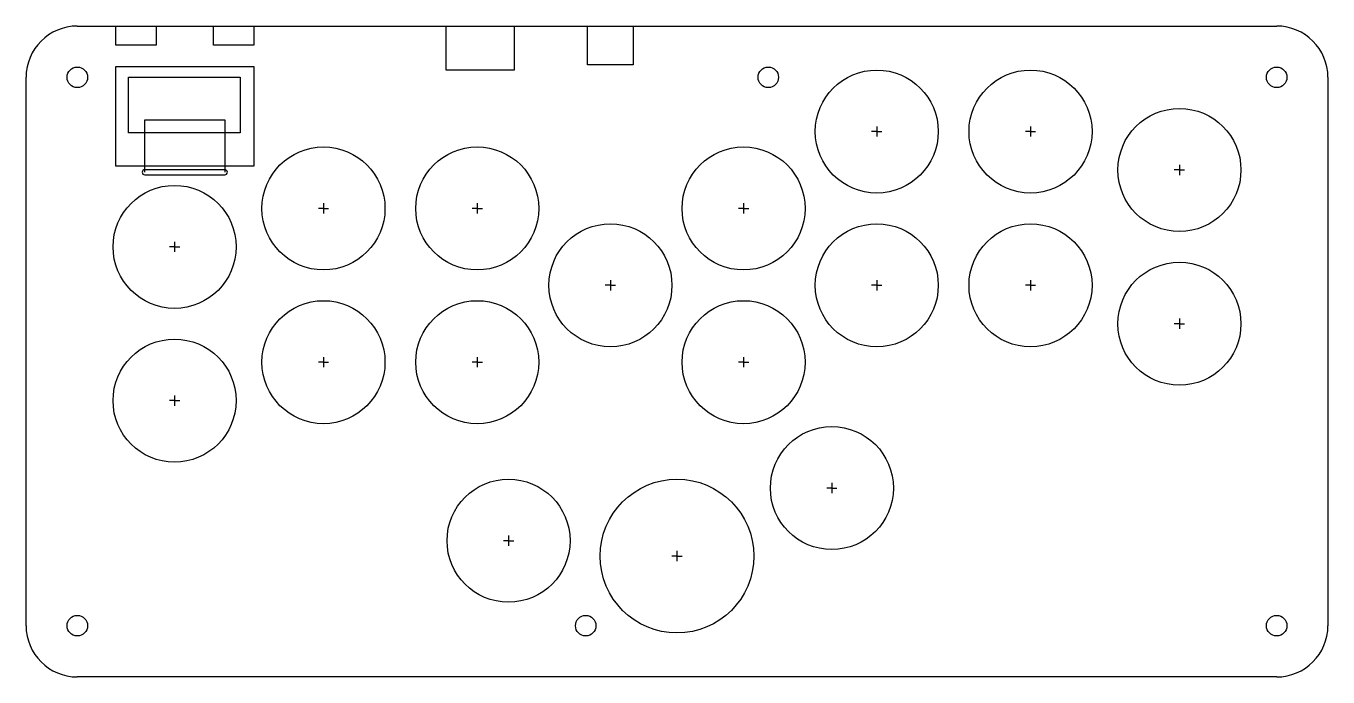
# Model space of a CAD drawing. Header units: millimetres. Extents: x 0 to 254, y 0 to 127.
import ezdxf

# ---------------------------------------------------------------- set-up
doc = ezdxf.new("R2010")
doc.units = ezdxf.units.MM
doc.layers.add('Sketch', color=7, linetype='CONTINUOUS')
doc.layers.add('Sketch001', color=7, linetype='CONTINUOUS')

msp = doc.modelspace()

# ---------------------------------------------------------------- linework, layer by layer
at = {"layer": 'Sketch'}
for p, q in [((10, 127), (244, 127)), ((17.522, 127), (25.372, 127)), ((17.522, 123.25), (17.522, 127)), ((25.372, 127), (25.372, 123.25)), ((36.572, 127), (44.422, 127)), ((36.572, 123.25), (36.572, 127)), ((44.422, 127), (44.422, 123.25)), ((81.9846, 127), (95.2346, 127)), ((81.9846, 118.4), (81.9846, 127)), ((95.2346, 127), (95.2346, 118.4)), ((109.54, 127), (118.48, 127)), ((109.54, 119.41), (109.54, 127)), ((118.48, 127), (118.48, 119.41)), ((25.372, 123.25), (17.522, 123.25)), ((44.422, 123.25), (36.572, 123.25)), ((118.48, 119.41), (109.54, 119.41)), ((0, 10), (0, 117)), ((17.522, 119.1), (44.422, 119.1)), ((17.522, 99.64), (17.522, 119.1)), ((20, 117), (41.744, 117)), ((20, 106.136), (20, 117)), ((41.744, 117), (41.744, 106.136)), ((44.422, 119.1), (44.422, 99.64)), ((95.2346, 118.4), (81.9846, 118.4)), ((254, 117), (254, 10)), ((23.172, 98.48), (23.172, 108.71)), ((23.172, 108.71), (38.772, 108.71)), ((38.772, 108.71), (38.772, 98.48)), ((41.744, 106.136), (20, 106.136)), ((44.422, 99.64), (17.522, 99.64)), ((23.172, 98.98), (38.772, 98.98)), ((23.172, 97.98), (38.772, 97.98)), ((244, 0), (10, 0))]:
    msp.add_line(p, q, dxfattribs=at)
for centre, radius in [((10, 117), 2), ((144.809, 117), 2), ((165.971, 106.416), 12), ((195.971, 106.416), 12), ((244, 117), 2), ((225.019, 98.9159), 12), ((58.0289, 91.4159), 12), ((88.0289, 91.4159), 12), ((139.99, 91.4159), 12), ((28.9815, 83.9159), 12), ((114.01, 76.4159), 12), ((165.971, 76.4159), 12), ((195.971, 76.4159), 12), ((225.019, 68.9159), 12), ((58.0289, 61.4159), 12), ((88.0289, 61.4159), 12), ((139.99, 61.4159), 12), ((28.9815, 53.9159), 12), ((157.215, 36.8533), 12), ((94.1366, 26.5841), 12), ((127, 23.5841), 15), ((10, 10), 2), ((109.191, 10), 2), ((244, 10), 2)]:
    msp.add_circle(centre, radius, dxfattribs=at)
for centre, radius, start, end in [((10, 117), 10, 90, 180), ((244, 117), 10, 0, 90), ((23.172, 98.48), 0.5, 90, -90), ((38.772, 98.48), 0.5, -90, 90), ((10, 10), 10, 180, -90), ((244, 10), 10, -90, 0)]:
    msp.add_arc(centre, radius, start, end, dxfattribs=at)
at = {"layer": 'Sketch001'}
for p, q in [((165.971, 107.416), (165.971, 106.416)), ((195.971, 107.416), (195.971, 106.416)), ((165.971, 106.416), (164.971, 106.416)), ((165.971, 106.416), (165.971, 105.416)), ((165.971, 106.416), (166.971, 106.416)), ((195.971, 106.416), (194.971, 106.416)), ((195.971, 106.416), (195.971, 105.416)), ((195.971, 106.416), (196.971, 106.416)), ((225.019, 99.9159), (225.019, 98.9159)), ((225.019, 98.9159), (224.019, 98.9159)), ((225.019, 98.9159), (225.019, 97.9159)), ((225.019, 98.9159), (226.019, 98.9159)), ((58.0289, 92.4159), (58.0289, 91.4159)), ((88.0289, 92.4159), (88.0289, 91.4159)), ((139.99, 92.4159), (139.99, 91.4159)), ((58.0289, 91.4159), (57.0289, 91.4159)), ((58.0289, 91.4159), (58.0289, 90.4159)), ((58.0289, 91.4159), (59.0289, 91.4159)), ((88.0289, 91.4159), (87.0289, 91.4159)), ((88.0289, 91.4159), (88.0289, 90.4159)), ((88.0289, 91.4159), (89.0289, 91.4159)), ((139.99, 91.4159), (138.99, 91.4159)), ((139.99, 91.4159), (139.99, 90.4159)), ((139.99, 91.4159), (140.99, 91.4159)), ((28.9815, 83.9159), (27.9815, 83.9159)), ((28.9815, 84.9159), (28.9815, 83.9159)), ((28.9815, 83.9159), (28.9815, 82.9159)), ((28.9815, 83.9159), (29.9815, 83.9159)), ((114.01, 76.4159), (113.01, 76.4159)), ((114.01, 77.4159), (114.01, 76.4159)), ((114.01, 76.4159), (114.01, 75.4159)), ((114.01, 76.4159), (115.01, 76.4159)), ((165.971, 76.4159), (164.971, 76.4159)), ((165.971, 77.4159), (165.971, 76.4159)), ((165.971, 76.4159), (165.971, 75.4159)), ((165.971, 76.4159), (166.971, 76.4159)), ((195.971, 76.4159), (194.971, 76.4159)), ((195.971, 77.4159), (195.971, 76.4159)), ((195.971, 76.4159), (195.971, 75.4159)), ((195.971, 76.4159), (196.971, 76.4159)), ((225.019, 68.9159), (224.019, 68.9159)), ((225.019, 69.9159), (225.019, 68.9159)), ((225.019, 68.9159), (225.019, 67.9159)), ((225.019, 68.9159), (226.019, 68.9159)), ((58.0289, 61.4159), (57.0289, 61.4159)), ((58.0289, 62.4159), (58.0289, 61.4159)), ((58.0289, 61.4159), (58.0289, 60.4159)), ((58.0289, 61.4159), (59.0289, 61.4159)), ((88.0289, 61.4159), (87.0289, 61.4159)), ((88.0289, 62.4159), (88.0289, 61.4159)), ((88.0289, 61.4159), (88.0289, 60.4159)), ((88.0289, 61.4159), (89.0289, 61.4159)), ((139.99, 61.4159), (138.99, 61.4159)), ((139.99, 62.4159), (139.99, 61.4159)), ((139.99, 61.4159), (139.99, 60.4159)), ((139.99, 61.4159), (140.99, 61.4159)), ((28.9815, 53.9159), (27.9815, 53.9159)), ((28.9815, 54.9159), (28.9815, 53.9159)), ((28.9815, 53.9159), (28.9815, 52.9159)), ((28.9815, 53.9159), (29.9815, 53.9159)), ((157.215, 36.8533), (156.215, 36.8533)), ((157.215, 37.8533), (157.215, 36.8533)), ((157.215, 36.8533), (158.215, 36.8533)), ((157.215, 36.8533), (157.215, 35.8533)), ((94.1366, 26.5841), (93.1366, 26.5841)), ((94.1366, 27.5841), (94.1366, 26.5841)), ((94.1366, 26.5841), (94.1366, 25.5841)), ((94.1366, 26.5841), (95.1366, 26.5841)), ((127, 23.5841), (126, 23.5841)), ((127, 24.5841), (127, 23.5841)), ((127, 23.5841), (127, 22.5841)), ((127, 23.5841), (128, 23.5841))]:
    msp.add_line(p, q, dxfattribs=at)

doc.saveas('drawing.dxf')
